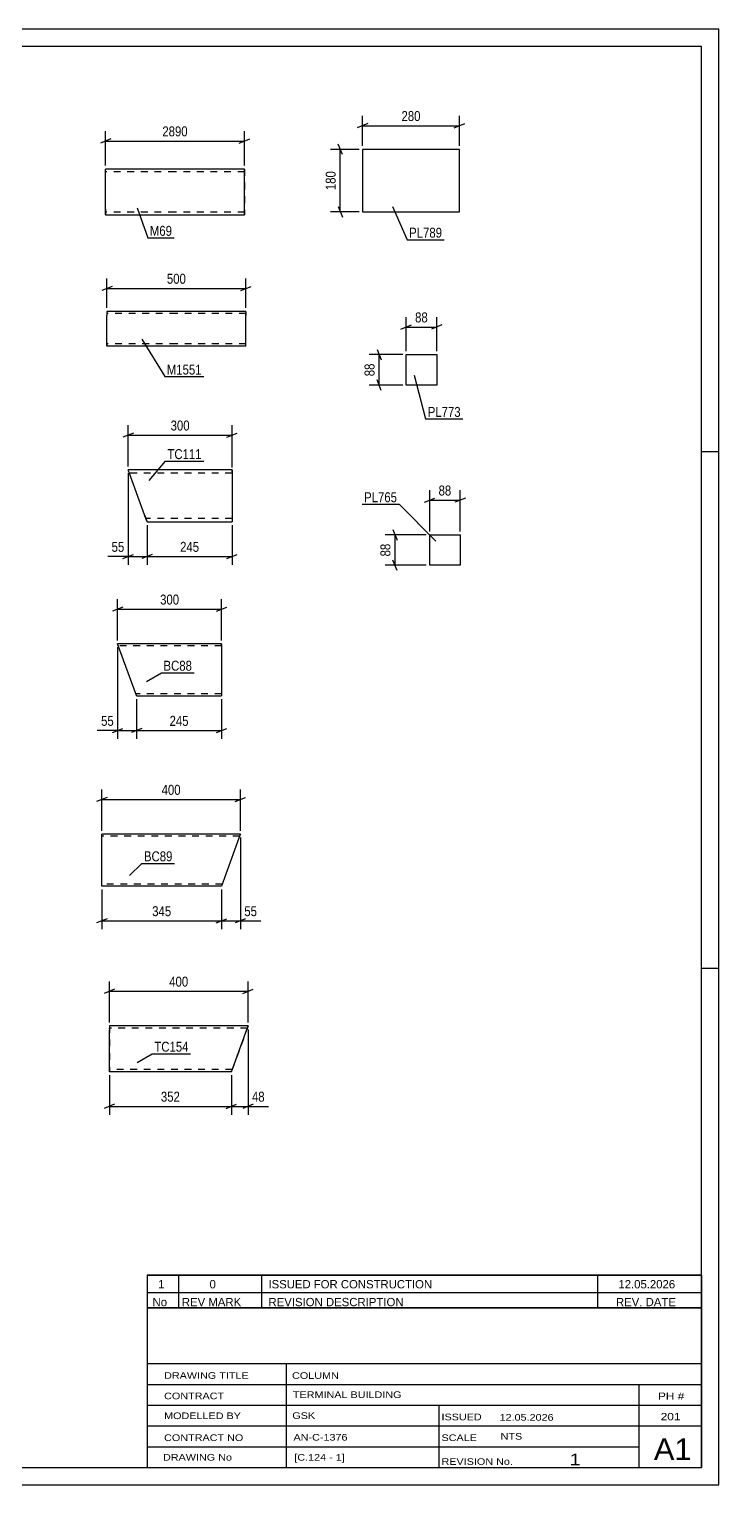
# Model space of a CAD drawing. Header units: millimetres. Extents: x 0 to 594, y 0 to 420.
# Drawn here: x 394.9 to 594, y 0 to 420 of the extents above; entities that cross this region are included whole.
import ezdxf

# ---------------------------------------------------------------- set-up
doc = ezdxf.new("R2010")
doc.units = ezdxf.units.MM
doc.linetypes.add('DXK_LINE_DOT2', pattern=[3.9198, 1.9599, -1.9599])
doc.styles.add('Arial Narrow', font='ARIALN.TTF', dxfattribs={"height": 0.2})

# ---------------------------------------------------------------- blocks, each defined once
blk = doc.blocks.new('Unknown-708355652-1130')
at = {"color": 5, "linetype": 'Continuous'}
for p, q in [((594, 420), (0, 420)), ((594, 0), (594, 420)), ((589, 415), (5, 415)), ((589, 5), (589, 415)), ((594, 298), (589, 298)), ((594, 149), (589, 149)), ((5, 5), (589, 5)), ((0, 0), (594, 0))]:
    blk.add_line(p, q, dxfattribs=at)
blk = doc.blocks.new('Part-708355652-8672 - 8671')
at = {"color": 2, "linetype": 'Continuous'}
for p, q in [((503.75, 317.28), (503.75, 326.08)), ((503.75, 326.08), (512.55, 326.08)), ((512.55, 326.08), (512.55, 317.28)), ((512.55, 317.28), (503.75, 317.28))]:
    blk.add_line(p, q, dxfattribs=at)
blk = doc.blocks.new('Part-708355652-8680 - 8679')
at = {"color": 2, "linetype": 'Continuous'}
for p, q in [((491.14, 385.28), (491.14, 367.28)), ((519.14, 385.28), (491.14, 385.28)), ((519.14, 367.28), (519.14, 385.28)), ((491.14, 367.28), (519.14, 367.28))]:
    blk.add_line(p, q, dxfattribs=at)
blk = doc.blocks.new('Part-708355652-12740 - 12739')
at = {"color": 2, "linetype": 'Continuous'}
for p, q in [((428.24, 279.85), (423.51, 292.85)), ((453.51, 292.85), (423.51, 292.85)), ((453.51, 292.85), (453.51, 277.85)), ((428.24, 279.85), (428.97, 277.85)), ((428.97, 277.85), (453.51, 277.85))]:
    blk.add_line(p, q, dxfattribs=at)
at = {"color": 7, "linetype": 'DXK_LINE_DOT2'}
for p, q in [((453.51, 291.85), (423.87, 291.85)), ((453.51, 292.26), (453.51, 292.85)), ((428.91, 278), (428.24, 279.85)), ((453.51, 278.85), (428.6, 278.85))]:
    blk.add_line(p, q, dxfattribs=at)
blk = doc.blocks.new('Part-708355652-12792 - 12791')
at = {"color": 2, "linetype": 'Continuous'}
for p, q in [((455.91, 187.74), (415.91, 187.74)), ((415.91, 173.94), (415.91, 187.74)), ((455.47, 186.54), (450.45, 172.74)), ((455.78, 187.39), (455.47, 186.54)), ((455.88, 187.65), (455.78, 187.39)), ((455.91, 187.74), (455.88, 187.65)), ((415.91, 172.83), (415.91, 173.94)), ((415.91, 172.74), (415.91, 172.83)), ((450.45, 172.74), (415.91, 172.74))]:
    blk.add_line(p, q, dxfattribs=at)
at = {"color": 7, "linetype": 'DXK_LINE_DOT2'}
for p, q in [((455.69, 187.14), (415.91, 187.14)), ((455.91, 187.74), (455.78, 187.39)), ((415.91, 173.09), (415.91, 173.94)), ((450.67, 173.34), (415.91, 173.34))]:
    blk.add_line(p, q, dxfattribs=at)
blk = doc.blocks.new('Part-708355652-12800 - 12799')
at = {"color": 2, "linetype": 'Continuous'}
for p, q in [((418.11, 132.41), (418.11, 132.41)), ((418.11, 132.41), (418.11, 131.21)), ((458.11, 132.41), (418.11, 132.41)), ((418.11, 119.21), (418.11, 131.21)), ((453.3, 119.21), (458.11, 132.41)), ((418.11, 119.21), (418.11, 119.21)), ((453.3, 119.21), (418.11, 119.21))]:
    blk.add_line(p, q, dxfattribs=at)
at = {"color": 7, "linetype": 'DXK_LINE_DOT2'}
for p, q in [((418.11, 132.41), (418.11, 119.21)), ((418.11, 131.81), (418.11, 131.81)), ((457.89, 131.81), (418.11, 131.81)), ((418.11, 131.77), (418.11, 131.81)), ((418.11, 131.67), (418.11, 131.77)), ((418.11, 131.64), (418.11, 131.67)), ((418.11, 131.44), (418.11, 131.64)), ((458.11, 132.41), (453.3, 119.21)), ((458.11, 132.41), (458.11, 132.41)), ((418.11, 119.86), (418.11, 119.95)), ((418.11, 119.81), (418.11, 119.81)), ((453.52, 119.81), (418.11, 119.81)), ((453.3, 119.21), (453.3, 119.21))]:
    blk.add_line(p, q, dxfattribs=at)
blk = doc.blocks.new('Part-708355652-8423 - 8422')
at = {"color": 2, "linetype": 'Continuous'}
for p, q in [((436.98, 379.62), (416.98, 379.62)), ((416.98, 368.02), (416.98, 379.62)), ((457.08, 379.62), (437.08, 379.62)), ((457.08, 366.42), (457.08, 379.62)), ((416.98, 368.02), (416.98, 366.42)), ((416.98, 366.42), (436.98, 366.42)), ((437.08, 366.42), (457.08, 366.42))]:
    blk.add_line(p, q, dxfattribs=at)
at = {"color": 7, "linetype": 'DXK_LINE_DOT2'}
for p, q in [((436.98, 378.82), (416.98, 378.82)), ((457.08, 378.82), (437.08, 378.82)), ((457.08, 379.62), (457.08, 379.62)), ((457.08, 379.62), (457.08, 366.42)), ((416.98, 366.54), (416.98, 368.02)), ((416.98, 367.22), (416.98, 367.28)), ((436.98, 367.22), (416.98, 367.22)), ((457.08, 367.22), (437.08, 367.22))]:
    blk.add_line(p, q, dxfattribs=at)
blk = doc.blocks.new('Part-708355652-8657 - 8656')
at = {"color": 2, "linetype": 'Continuous'}
for p, q in [((510.53, 265.3), (510.53, 274.1)), ((510.53, 274.1), (519.33, 274.1)), ((519.33, 274.1), (519.33, 265.3)), ((519.33, 265.3), (510.53, 265.3))]:
    blk.add_line(p, q, dxfattribs=at)
blk = doc.blocks.new('Part-708355652-8665 - 8664')
at = {"color": 2, "linetype": 'Continuous'}
for p, q in [((417.38, 338.57), (417.38, 337.37)), ((437.38, 338.57), (417.38, 338.57)), ((417.38, 329.31), (417.38, 337.37)), ((457.48, 338.57), (437.48, 338.57)), ((457.48, 338.57), (457.48, 338.47)), ((457.48, 338.47), (457.48, 337.37)), ((457.48, 328.57), (457.48, 337.37)), ((417.38, 328.66), (417.38, 329.31)), ((417.38, 328.57), (417.38, 328.66)), ((437.38, 328.57), (417.38, 328.57)), ((457.48, 328.57), (437.48, 328.57))]:
    blk.add_line(p, q, dxfattribs=at)
at = {"color": 7, "linetype": 'DXK_LINE_DOT2'}
for p, q in [((437.38, 337.97), (417.38, 337.97)), ((457.48, 337.97), (437.48, 337.97)), ((457.48, 338.57), (457.48, 338.57)), ((457.48, 337.37), (457.48, 338.21)), ((417.38, 329.31), (417.38, 328.92)), ((417.38, 329.17), (417.38, 329.21)), ((437.38, 329.17), (417.38, 329.17)), ((417.38, 328.57), (417.38, 328.57)), ((457.48, 329.17), (437.48, 329.17)), ((457.48, 329.17), (457.48, 329.21))]:
    blk.add_line(p, q, dxfattribs=at)
blk = doc.blocks.new('Part-708355652-12756 - 12755')
at = {"color": 2, "linetype": 'Continuous'}
for p, q in [((425.9, 227.73), (420.47, 242.64)), ((450.47, 242.64), (420.47, 242.64)), ((450.47, 242.64), (450.47, 242.55)), ((450.47, 242.55), (450.47, 227.64)), ((425.93, 227.64), (425.9, 227.73)), ((425.93, 227.64), (450.47, 227.64))]:
    blk.add_line(p, q, dxfattribs=at)
at = {"color": 7, "linetype": 'DXK_LINE_DOT2'}
for p, q in [((450.47, 242.04), (420.69, 242.04)), ((450.47, 242.29), (450.47, 242.64)), ((450.47, 228.24), (425.71, 228.24))]:
    blk.add_line(p, q, dxfattribs=at)
blk = doc.blocks.new('StraightDimension-708355652-9409 - 8671')
at = {"color": 7, "linetype": 'Continuous'}
for p, q in [((502.75, 326.08), (493.1, 326.08)), ((495.35, 327.58), (496.55, 324.58)), ((495.95, 317.28), (495.95, 326.08)), ((502.75, 317.28), (493.1, 317.28)), ((496.55, 315.78), (495.35, 318.78))]:
    blk.add_line(p, q, dxfattribs=at)
at = {"color": 0}
blk.add_wipeout([(495.2, 324.11), (491, 324.11), (491, 319.25), (495.2, 319.25)], dxfattribs=at)
at = {"color": 3, "style": 'Arial Narrow'}
blk.add_text('88', height=2.863, rotation=90.0002, dxfattribs=at).set_placement((494.6, 319.85))
blk = doc.blocks.new('StraightDimension-708355652-9413 - 8671')
at = {"color": 7, "linetype": 'Continuous'}
for p, q in [((503.75, 327.08), (503.75, 336.89)), ((512.55, 327.08), (512.55, 336.89)), ((502.25, 333.44), (505.25, 334.64)), ((503.75, 334.04), (512.55, 334.04)), ((514.05, 334.64), (511.05, 333.44))]:
    blk.add_line(p, q, dxfattribs=at)
at = {"color": 0}
blk.add_wipeout([(510.58, 334.79), (510.58, 338.99), (505.72, 338.99), (505.72, 334.79)], dxfattribs=at)
at = {"color": 3, "style": 'Arial Narrow'}
blk.add_text('88', height=2.863, dxfattribs=at).set_placement((506.32, 335.39))
blk = doc.blocks.new('StraightDimension-708355652-9417 - 8679')
at = {"color": 7, "linetype": 'Continuous'}
for p, q in [((485.33, 383.78), (484.13, 386.78)), ((490.14, 385.28), (481.88, 385.28)), ((484.73, 367.28), (484.73, 385.28)), ((490.14, 367.28), (481.88, 367.28)), ((484.13, 368.78), (485.33, 365.78))]:
    blk.add_line(p, q, dxfattribs=at)
at = {"color": 0}
blk.add_wipeout([(483.98, 379.62), (479.78, 379.62), (479.78, 372.94), (483.98, 372.94)], dxfattribs=at)
at = {"color": 3, "style": 'Arial Narrow'}
blk.add_text('180', height=2.863, rotation=90.0002, dxfattribs=at).set_placement((483.38, 373.54))
blk = doc.blocks.new('StraightDimension-708355652-9421 - 8679')
at = {"color": 7, "linetype": 'Continuous'}
for p, q in [((491.14, 386.28), (491.14, 394.98)), ((519.14, 386.28), (519.14, 394.98)), ((492.64, 392.73), (489.64, 391.53)), ((491.14, 392.13), (519.14, 392.13)), ((517.64, 391.53), (520.64, 392.73))]:
    blk.add_line(p, q, dxfattribs=at)
at = {"color": 0}
blk.add_wipeout([(508.48, 392.88), (508.48, 397.08), (501.8, 397.08), (501.8, 392.88)], dxfattribs=at)
at = {"color": 3, "style": 'Arial Narrow'}
blk.add_text('280', height=2.863, dxfattribs=at).set_placement((502.4, 393.48))
blk = doc.blocks.new('StraightDimension-708355652-12881 - 12739')
at = {"color": 7, "linetype": 'Continuous'}
for p, q in [((425.01, 303.45), (422.01, 302.25)), ((423.51, 293.85), (423.51, 305.7)), ((423.51, 302.85), (453.51, 302.85)), ((452.01, 302.25), (455.01, 303.45)), ((453.51, 293.56), (453.51, 305.7))]:
    blk.add_line(p, q, dxfattribs=at)
at = {"color": 0}
blk.add_wipeout([(441.85, 303.6), (441.85, 307.8), (435.17, 307.8), (435.17, 303.6)], dxfattribs=at)
at = {"color": 3, "style": 'Arial Narrow'}
blk.add_text('300', height=2.863, dxfattribs=at).set_placement((435.77, 304.2))
blk = doc.blocks.new('StraightDimension-708355652-12845 - 12739')
at = {"color": 7, "linetype": 'Continuous'}
for p, q in [((423.51, 291.85), (423.51, 265.45)), ((428.97, 276.85), (428.97, 265.45)), ((422.01, 267.25), (425.01, 268.45)), ((423.51, 267.85), (428.97, 267.85)), ((430.47, 268.45), (427.47, 267.25))]:
    blk.add_line(p, q, dxfattribs=at)
at = {"color": 0}
blk.add_wipeout([(422.98, 268.6), (422.98, 272.8), (418.13, 272.8), (418.13, 268.6)], dxfattribs=at)
at = {"color": 7, "linetype": 'Continuous'}
blk.add_line((423.51, 267.85), (417.6, 267.85), dxfattribs=at)
blk.add_line((423.51, 267.85), (417.6, 267.85), dxfattribs=at)
at = {"color": 3, "style": 'Arial Narrow'}
blk.add_text('55', height=2.863, dxfattribs=at).set_placement((418.73, 269.2))
blk = doc.blocks.new('StraightDimension-708355652-12844 - 12739')
at = {"color": 7, "linetype": 'Continuous'}
for p, q in [((428.97, 276.85), (428.97, 265.45)), ((453.51, 276.85), (453.51, 265.45)), ((430.47, 268.45), (427.47, 267.25)), ((428.97, 267.85), (453.51, 267.85)), ((452.01, 267.25), (455.01, 268.45))]:
    blk.add_line(p, q, dxfattribs=at)
at = {"color": 0}
blk.add_wipeout([(444.58, 268.6), (444.58, 272.8), (437.9, 272.8), (437.9, 268.6)], dxfattribs=at)
at = {"color": 3, "style": 'Arial Narrow'}
blk.add_text('245', height=2.863, dxfattribs=at).set_placement((438.5, 269.2))
blk = doc.blocks.new('StraightDimension-708355652-13162 - 12791')
at = {"color": 7, "linetype": 'Continuous'}
for p, q in [((415.91, 171.74), (415.91, 160.34)), ((450.45, 171.74), (450.45, 160.34)), ((417.41, 163.34), (414.41, 162.14)), ((415.91, 162.74), (450.45, 162.74)), ((448.95, 162.14), (451.95, 163.34))]:
    blk.add_line(p, q, dxfattribs=at)
at = {"color": 0}
blk.add_wipeout([(436.52, 163.49), (436.52, 167.69), (429.84, 167.69), (429.84, 163.49)], dxfattribs=at)
at = {"color": 3, "style": 'Arial Narrow'}
blk.add_text('345', height=2.863, dxfattribs=at).set_placement((430.44, 164.09))
blk = doc.blocks.new('StraightDimension-708355652-13161 - 12791')
at = {"color": 7, "linetype": 'Continuous'}
for p, q in [((455.91, 186.74), (455.91, 160.34)), ((450.45, 171.74), (450.45, 160.34)), ((448.95, 162.14), (451.95, 163.34)), ((450.45, 162.74), (455.91, 162.74)), ((457.41, 163.34), (454.41, 162.14))]:
    blk.add_line(p, q, dxfattribs=at)
at = {"color": 0}
blk.add_wipeout([(461.29, 163.49), (461.29, 167.69), (456.43, 167.69), (456.43, 163.49)], dxfattribs=at)
at = {"color": 7, "linetype": 'Continuous'}
blk.add_line((455.91, 162.74), (461.82, 162.74), dxfattribs=at)
blk.add_line((455.91, 162.74), (461.82, 162.74), dxfattribs=at)
at = {"color": 3, "style": 'Arial Narrow'}
blk.add_text('55', height=2.863, dxfattribs=at).set_placement((457.03, 164.09))
blk = doc.blocks.new('StraightDimension-708355652-13150 - 12791')
at = {"color": 7, "linetype": 'Continuous'}
for p, q in [((417.41, 198.34), (414.41, 197.14)), ((415.91, 188.74), (415.91, 200.59)), ((415.91, 197.74), (455.91, 197.74)), ((454.41, 197.14), (457.41, 198.34)), ((455.91, 188.74), (455.91, 200.59))]:
    blk.add_line(p, q, dxfattribs=at)
at = {"color": 0}
blk.add_wipeout([(439.25, 198.49), (439.25, 202.69), (432.57, 202.69), (432.57, 198.49)], dxfattribs=at)
at = {"color": 3, "style": 'Arial Narrow'}
blk.add_text('400', height=2.863, dxfattribs=at).set_placement((433.17, 199.09))
blk = doc.blocks.new('StraightDimension-708355652-13200 - 12799')
at = {"color": 7, "linetype": 'Continuous'}
for p, q in [((458.11, 131.41), (458.11, 106.81)), ((453.3, 118.21), (453.3, 106.81)), ((451.8, 108.61), (454.8, 109.81)), ((453.3, 109.21), (458.11, 109.21)), ((459.61, 109.81), (456.61, 108.61))]:
    blk.add_line(p, q, dxfattribs=at)
at = {"color": 0}
blk.add_wipeout([(463.49, 109.96), (463.49, 114.16), (458.63, 114.16), (458.63, 109.96)], dxfattribs=at)
at = {"color": 7, "linetype": 'Continuous'}
blk.add_line((458.11, 109.21), (464.01, 109.21), dxfattribs=at)
blk.add_line((458.11, 109.21), (464.01, 109.21), dxfattribs=at)
at = {"color": 3, "style": 'Arial Narrow'}
blk.add_text('48', height=2.863, dxfattribs=at).set_placement((459.23, 110.56))
blk = doc.blocks.new('StraightDimension-708355652-13186 - 12799')
at = {"color": 7, "linetype": 'Continuous'}
for p, q in [((419.61, 143.01), (416.61, 141.81)), ((418.11, 133.41), (418.11, 145.26)), ((456.61, 141.81), (459.61, 143.01)), ((458.11, 133.41), (458.11, 145.26)), ((418.11, 142.41), (458.11, 142.41))]:
    blk.add_line(p, q, dxfattribs=at)
at = {"color": 0}
blk.add_wipeout([(441.45, 143.16), (441.45, 147.36), (434.76, 147.36), (434.76, 143.16)], dxfattribs=at)
at = {"color": 3, "style": 'Arial Narrow'}
blk.add_text('400', height=2.863, dxfattribs=at).set_placement((435.36, 143.76))
blk = doc.blocks.new('StraightDimension-708355652-13201 - 12799')
at = {"color": 7, "linetype": 'Continuous'}
for p, q in [((418.11, 118.21), (418.11, 106.81)), ((453.3, 118.21), (453.3, 106.81)), ((419.61, 109.81), (416.61, 108.61)), ((418.11, 109.21), (453.3, 109.21)), ((451.8, 108.61), (454.8, 109.81))]:
    blk.add_line(p, q, dxfattribs=at)
at = {"color": 0}
blk.add_wipeout([(439.05, 109.96), (439.05, 114.16), (432.36, 114.16), (432.36, 109.96)], dxfattribs=at)
at = {"color": 3, "style": 'Arial Narrow'}
blk.add_text('352', height=2.863, dxfattribs=at).set_placement((432.96, 110.56))
blk = doc.blocks.new('StraightDimension-708355652-8852 - 8422')
at = {"color": 7, "linetype": 'Continuous'}
for p, q in [((418.48, 388.32), (415.48, 387.12)), ((416.98, 380.62), (416.98, 390.57)), ((416.98, 387.72), (457.08, 387.72)), ((455.58, 387.12), (458.58, 388.32)), ((457.08, 380.62), (457.08, 390.57))]:
    blk.add_line(p, q, dxfattribs=at)
at = {"color": 0}
blk.add_wipeout([(441.28, 388.47), (441.28, 392.67), (432.77, 392.67), (432.77, 388.47)], dxfattribs=at)
at = {"color": 3, "style": 'Arial Narrow'}
blk.add_text('2890', height=2.863, dxfattribs=at).set_placement((433.37, 389.07))
blk = doc.blocks.new('StraightDimension-708355652-9397 - 8656')
at = {"color": 7, "linetype": 'Continuous'}
for p, q in [((509.53, 274.1), (497.68, 274.1)), ((499.93, 275.6), (501.13, 272.6)), ((500.53, 265.3), (500.53, 274.1)), ((509.53, 265.3), (497.68, 265.3)), ((501.13, 263.8), (499.93, 266.8))]:
    blk.add_line(p, q, dxfattribs=at)
at = {"color": 0}
blk.add_wipeout([(499.78, 272.12), (495.58, 272.12), (495.58, 267.27), (499.78, 267.27)], dxfattribs=at)
at = {"color": 3, "style": 'Arial Narrow'}
blk.add_text('88', height=2.863, rotation=90.0002, dxfattribs=at).set_placement((499.18, 267.87))
blk = doc.blocks.new('StraightDimension-708355652-9401 - 8656')
at = {"color": 7, "linetype": 'Continuous'}
for p, q in [((510.53, 275.1), (510.53, 286.95)), ((519.33, 275.1), (519.33, 286.95)), ((509.03, 283.5), (512.03, 284.7)), ((510.53, 284.1), (519.33, 284.1)), ((520.83, 284.7), (517.83, 283.5))]:
    blk.add_line(p, q, dxfattribs=at)
at = {"color": 0}
blk.add_wipeout([(517.36, 284.85), (517.36, 289.05), (512.5, 289.05), (512.5, 284.85)], dxfattribs=at)
at = {"color": 3, "style": 'Arial Narrow'}
blk.add_text('88', height=2.863, dxfattribs=at).set_placement((513.1, 285.45))
blk = doc.blocks.new('StraightDimension-708355652-9405 - 8664')
at = {"color": 7, "linetype": 'Continuous'}
for p, q in [((418.88, 345.79), (415.88, 344.59)), ((417.38, 339.57), (417.38, 348.04)), ((417.38, 345.19), (457.48, 345.19)), ((455.98, 344.59), (458.98, 345.79)), ((457.48, 339.57), (457.48, 348.04))]:
    blk.add_line(p, q, dxfattribs=at)
at = {"color": 0}
blk.add_wipeout([(440.78, 345.94), (440.78, 350.14), (434.09, 350.14), (434.09, 345.94)], dxfattribs=at)
at = {"color": 3, "style": 'Arial Narrow'}
blk.add_text('500', height=2.863, dxfattribs=at).set_placement((434.69, 346.54))
blk = doc.blocks.new('StraightDimension-708355652-12892 - 12755')
at = {"color": 7, "linetype": 'Continuous'}
for p, q in [((421.97, 253.24), (418.97, 252.04)), ((420.47, 243.64), (420.47, 255.49)), ((420.47, 252.64), (450.47, 252.64)), ((448.97, 252.04), (451.97, 253.24)), ((450.47, 243.59), (450.47, 255.49))]:
    blk.add_line(p, q, dxfattribs=at)
at = {"color": 0}
blk.add_wipeout([(438.81, 253.39), (438.81, 257.59), (432.13, 257.59), (432.13, 253.39)], dxfattribs=at)
at = {"color": 3, "style": 'Arial Narrow'}
blk.add_text('300', height=2.863, dxfattribs=at).set_placement((432.73, 253.99))
blk = doc.blocks.new('StraightDimension-708355652-12903 - 12755')
at = {"color": 7, "linetype": 'Continuous'}
for p, q in [((425.93, 226.64), (425.93, 215.24)), ((450.47, 226.64), (450.47, 215.24)), ((427.43, 218.24), (424.43, 217.04)), ((425.93, 217.64), (450.47, 217.64)), ((448.97, 217.04), (451.97, 218.24))]:
    blk.add_line(p, q, dxfattribs=at)
at = {"color": 0}
blk.add_wipeout([(441.54, 218.39), (441.54, 222.59), (434.86, 222.59), (434.86, 218.39)], dxfattribs=at)
at = {"color": 3, "style": 'Arial Narrow'}
blk.add_text('245', height=2.863, dxfattribs=at).set_placement((435.46, 218.99))
blk = doc.blocks.new('StraightDimension-708355652-12904 - 12755')
at = {"color": 7, "linetype": 'Continuous'}
for p, q in [((420.47, 241.64), (420.47, 215.24)), ((425.93, 226.64), (425.93, 215.24)), ((418.97, 217.04), (421.97, 218.24)), ((420.47, 217.64), (425.93, 217.64)), ((427.43, 218.24), (424.43, 217.04))]:
    blk.add_line(p, q, dxfattribs=at)
at = {"color": 0}
blk.add_wipeout([(419.95, 218.39), (419.95, 222.59), (415.09, 222.59), (415.09, 218.39)], dxfattribs=at)
at = {"color": 7, "linetype": 'Continuous'}
blk.add_line((420.47, 217.64), (414.57, 217.64), dxfattribs=at)
blk.add_line((420.47, 217.64), (414.57, 217.64), dxfattribs=at)
at = {"color": 3, "style": 'Arial Narrow'}
blk.add_text('55', height=2.863, dxfattribs=at).set_placement((415.69, 218.99))
blk = doc.blocks.new('Unknown-708355652-14050')
at = {"color": 7, "linetype": 'Continuous'}
for p, q in [((429, 51.05), (429, 5)), ((429, 51.05), (589, 51.05)), ((589, 51), (589, 5)), ((429, 35), (589, 35)), ((469.14, 35), (469.14, 5)), ((429, 29), (589, 29)), ((571, 5.05), (571, 29.05)), ((429, 23), (589, 23)), ((513.14, 23), (513.14, 5)), ((429, 17), (589, 17)), ((429, 11), (571, 11)), ((429, 5), (589, 5))]:
    blk.add_line(p, q, dxfattribs=at)
at = {"color": 7, "style": 'Arial Narrow'}
for s, height, width, p in [('DRAWING TITLE', 1.9089, 1.425378, (433.88, 30.61)), ('COLUMN', 1.909, 1.425378, (470.81, 30.59)), ('CONTRACT', 1.909, 1.425378, (433.88, 24.71)), ('TERMINAL BUILDING', 1.9089, 1.425378, (471.06, 25.07)), ('MODELLED BY', 1.9089, 1.425378, (433.88, 18.98)), ('GSK', 1.909, 1.425378, (470.88, 19.04)), ('ISSUED', 1.909, 1.425378, (513.94, 18.64)), ('12.05.2026', 1.909, 1.425378, (530.69, 18.52)), ('CONTRACT NO', 1.9089, 1.425378, (433.88, 12.66)), ('AN-C-1376', 1.909, 1.425378, (471.23, 12.78)), ('SCALE', 1.909, 1.425378, (513.94, 12.65)), ('A1', 6.204, 1.25, (575.24, 7.2)), ('DRAWING No', 1.909, 1.425378, (433.56, 7)), ('[C.124 - 1]', 1.9089, 1.425378, (471.46, 6.99)), ('1', 3.34, 1.5, (550.91, 5.68)), ('REVISION No.', 1.9089, 1.425378, (513.94, 5.77))]:
    blk.add_text(s, height=height, dxfattribs=dict(at, width=width)).set_placement(p)
at = {"color": 7, "linetype": 'Continuous', "style": 'Arial Narrow'}
for s, height, width, p in [('PH #', 2.1, 1.42538, (576.4, 24.55)), ('201', 2.1, 1.42538, (577.19, 18.65)), ('NTS', 1.909, 1.425378, (531, 13.05))]:
    blk.add_text(s, height=height, dxfattribs=dict(at, width=width)).set_placement(p)
blk = doc.blocks.new('Unknown-708355652-14051')
at = {"color": 7, "linetype": 'Continuous'}
for p, q in [((429, 60.55), (589, 60.55)), ((589, 60.55), (429, 60.55)), ((429, 60.55), (429, 55.55)), ((438, 60.55), (438, 55.55)), ((462, 60.55), (462, 55.55)), ((559, 60.55), (559, 55.55)), ((589, 60.55), (589, 55.55)), ((429, 55.55), (589, 55.55)), ((429, 55.55), (429, 51.05)), ((429, 55.55), (589, 55.55)), ((438, 55.55), (438, 51.05)), ((462, 55.55), (462, 51.05)), ((559, 55.55), (559, 51.05)), ((589, 55.55), (589, 51.05)), ((589, 51.05), (429, 51.05))]:
    blk.add_line(p, q, dxfattribs=at)
at = {"color": 7, "linetype": 'Continuous', "style": 'Arial Narrow'}
for s, height, width, p in [('1', 2.39, 1.196471, (432.16, 56.7)), ('0', 2.39, 1.196471, (447, 56.7)), ('ISSUED FOR CONSTRUCTION', 2.3861, 1.196471, (464, 56.7)), ('12.05.2026', 2.386, 1.196471, (565, 56.7)), ('No', 2.386, 1.2, (430.54, 51.55)), ('REV MARK', 2.386, 1.2, (439, 51.55)), ('REVISION DESCRIPTION', 2.3861, 1.2, (464, 51.55)), ('REV. DATE', 2.386, 1.2, (564.28, 51.55))]:
    blk.add_text(s, height=height, dxfattribs=dict(at, width=width)).set_placement(p)
blk = doc.blocks.new('Mark-708355652-9580 - 8671')
at = {"color": 0}
blk.add_wipeout([(519.47, 308.13), (519.47, 311.13), (509.97, 311.13), (509.97, 308.13)], dxfattribs=at)
blk.add_wipeout([(519.47, 308.13), (519.47, 311.13), (509.97, 311.13), (509.97, 308.13)], dxfattribs=at)
at = {"color": 30, "linetype": 'Continuous'}
for p, q in [((506.1, 320.2), (509.37, 307.53)), ((509.37, 307.53), (520.07, 307.53))]:
    blk.add_line(p, q, dxfattribs=at)
at = {"color": 3, "style": 'Arial Narrow'}
blk.add_text('PL773', height=2.863, dxfattribs=at).set_placement((509.97, 308.13))
blk = doc.blocks.new('Mark-708355652-9583 - 8679')
at = {"color": 0}
blk.add_wipeout([(514.1, 359.84), (514.1, 362.84), (504.6, 362.84), (504.6, 359.84)], dxfattribs=at)
blk.add_wipeout([(514.1, 359.84), (514.1, 362.84), (504.6, 362.84), (504.6, 359.84)], dxfattribs=at)
at = {"color": 30, "linetype": 'Continuous'}
for p, q in [((499.84, 368.81), (504, 359.24)), ((504, 359.24), (514.7, 359.24))]:
    blk.add_line(p, q, dxfattribs=at)
at = {"color": 3, "style": 'Arial Narrow'}
blk.add_text('PL789', height=2.863, dxfattribs=at).set_placement((504.6, 359.84))
blk = doc.blocks.new('Mark-708355652-12820 - 12739')
at = {"color": 0}
blk.add_wipeout([(444.72, 295.95), (444.72, 298.95), (434.86, 298.95), (434.86, 295.95)], dxfattribs=at)
blk.add_wipeout([(444.72, 295.95), (444.72, 298.95), (434.86, 298.95), (434.86, 295.95)], dxfattribs=at)
at = {"color": 30, "linetype": 'Continuous'}
for p, q in [((429.54, 289.82), (434.26, 295.35)), ((434.26, 295.35), (445.32, 295.35))]:
    blk.add_line(p, q, dxfattribs=at)
at = {"color": 3, "style": 'Arial Narrow'}
blk.add_text('TC111', height=2.863, dxfattribs=at).set_placement((434.86, 295.95))
blk = doc.blocks.new('Mark-708355652-12826 - 12791')
at = {"color": 0}
blk.add_wipeout([(436.29, 179.91), (436.29, 182.91), (428.07, 182.91), (428.07, 179.91)], dxfattribs=at)
blk.add_wipeout([(436.29, 179.91), (436.29, 182.91), (428.07, 182.91), (428.07, 179.91)], dxfattribs=at)
at = {"color": 30, "linetype": 'Continuous'}
for p, q in [((423.94, 175.77), (427.47, 179.31)), ((427.47, 179.31), (436.89, 179.31))]:
    blk.add_line(p, q, dxfattribs=at)
at = {"color": 3, "style": 'Arial Narrow'}
blk.add_text('BC89', height=2.863, dxfattribs=at).set_placement((428.07, 179.91))
blk = doc.blocks.new('Mark-708355652-12823 - 12799')
at = {"color": 0}
blk.add_wipeout([(440.93, 124.98), (440.93, 127.98), (431.07, 127.98), (431.07, 124.98)], dxfattribs=at)
blk.add_wipeout([(440.93, 124.98), (440.93, 127.98), (431.07, 127.98), (431.07, 124.98)], dxfattribs=at)
at = {"color": 30, "linetype": 'Continuous'}
for p, q in [((426.14, 121.88), (430.47, 124.38)), ((430.47, 124.38), (441.53, 124.38))]:
    blk.add_line(p, q, dxfattribs=at)
at = {"color": 3, "style": 'Arial Narrow'}
blk.add_text('TC154', height=2.863, dxfattribs=at).set_placement((431.07, 124.98))
blk = doc.blocks.new('Mark-708355652-9461 - 8422')
at = {"color": 0}
blk.add_wipeout([(436.17, 360.37), (436.17, 363.37), (429.77, 363.37), (429.77, 360.37)], dxfattribs=at)
blk.add_wipeout([(436.17, 360.37), (436.17, 363.37), (429.77, 363.37), (429.77, 360.37)], dxfattribs=at)
at = {"color": 30, "linetype": 'Continuous'}
for p, q in [((426.13, 368.47), (429.17, 359.77)), ((429.17, 359.77), (436.77, 359.77))]:
    blk.add_line(p, q, dxfattribs=at)
at = {"color": 3, "style": 'Arial Narrow'}
blk.add_text('M69', height=2.863, dxfattribs=at).set_placement((429.77, 360.37))
blk = doc.blocks.new('Mark-708355652-9574 - 8656')
at = {"color": 0}
blk.add_wipeout([(501.11, 283.51), (501.11, 286.51), (491.61, 286.51), (491.61, 283.51)], dxfattribs=at)
blk.add_wipeout([(501.11, 283.51), (501.11, 286.51), (491.61, 286.51), (491.61, 283.51)], dxfattribs=at)
at = {"color": 30, "linetype": 'Continuous'}
for p in [(491.01, 282.91), (512.32, 272.31)]:
    blk.add_line(p, (501.71, 282.91), dxfattribs=at)
at = {"color": 3, "style": 'Arial Narrow'}
blk.add_text('PL765', height=2.863, dxfattribs=at).set_placement((491.61, 283.51))
blk = doc.blocks.new('Mark-708355652-9577 - 8664')
at = {"color": 0}
blk.add_wipeout([(444.72, 320.33), (444.72, 323.33), (434.67, 323.33), (434.67, 320.33)], dxfattribs=at)
blk.add_wipeout([(444.72, 320.33), (444.72, 323.33), (434.67, 323.33), (434.67, 320.33)], dxfattribs=at)
at = {"color": 30, "linetype": 'Continuous'}
for p, q in [((427.41, 330.59), (434.07, 319.73)), ((434.07, 319.73), (445.32, 319.73))]:
    blk.add_line(p, q, dxfattribs=at)
at = {"color": 3, "style": 'Arial Narrow'}
blk.add_text('M1551', height=2.863, dxfattribs=at).set_placement((434.67, 320.33))
blk = doc.blocks.new('Mark-708355652-12817 - 12755')
at = {"color": 0}
blk.add_wipeout([(441.93, 234.9), (441.93, 237.9), (433.71, 237.9), (433.71, 234.9)], dxfattribs=at)
blk.add_wipeout([(441.93, 234.9), (441.93, 237.9), (433.71, 237.9), (433.71, 234.9)], dxfattribs=at)
at = {"color": 30, "linetype": 'Continuous'}
for p, q in [((428.78, 231.8), (433.11, 234.3)), ((433.11, 234.3), (442.53, 234.3))]:
    blk.add_line(p, q, dxfattribs=at)
at = {"color": 3, "style": 'Arial Narrow'}
blk.add_text('BC88', height=2.863, dxfattribs=at).set_placement((433.71, 234.9))

msp = doc.modelspace()

# ---------------------------------------------------------------- block references
for name in ['Unknown-708355652-1130', 'Part-708355652-8680 - 8679', 'Part-708355652-8423 - 8422', 'Part-708355652-8665 - 8664', 'Part-708355652-8672 - 8671', 'Part-708355652-12740 - 12739', 'Part-708355652-8657 - 8656', 'Part-708355652-12756 - 12755', 'Part-708355652-12792 - 12791', 'Part-708355652-12800 - 12799', 'Unknown-708355652-14051', 'Unknown-708355652-14050']:
    msp.add_blockref(name, (0, 0))

# ---------------------------------------------------------------- next in the draw order: block references
for name in ['StraightDimension-708355652-8852 - 8422', 'StraightDimension-708355652-9417 - 8679', 'Mark-708355652-9461 - 8422', 'Mark-708355652-9583 - 8679', 'StraightDimension-708355652-9405 - 8664', 'Mark-708355652-9577 - 8664', 'StraightDimension-708355652-9409 - 8671', 'Mark-708355652-9580 - 8671', 'StraightDimension-708355652-12881 - 12739', 'StraightDimension-708355652-9397 - 8656', 'StraightDimension-708355652-12892 - 12755', 'StraightDimension-708355652-12903 - 12755', 'Mark-708355652-12826 - 12791', 'StraightDimension-708355652-13162 - 12791', 'StraightDimension-708355652-13200 - 12799', 'Mark-708355652-12823 - 12799']:
    msp.add_blockref(name, (0, 0))

# ---------------------------------------------------------------- next in the draw order: block references
for name in ['StraightDimension-708355652-9421 - 8679', 'StraightDimension-708355652-9413 - 8671', 'StraightDimension-708355652-12845 - 12739', 'StraightDimension-708355652-9401 - 8656', 'StraightDimension-708355652-12904 - 12755', 'StraightDimension-708355652-13161 - 12791', 'StraightDimension-708355652-13186 - 12799', 'StraightDimension-708355652-13201 - 12799']:
    msp.add_blockref(name, (0, 0))

# ---------------------------------------------------------------- next in the draw order: block references
for name in ['Mark-708355652-12820 - 12739', 'Mark-708355652-9574 - 8656', 'StraightDimension-708355652-12844 - 12739', 'Mark-708355652-12817 - 12755', 'StraightDimension-708355652-13150 - 12791']:
    msp.add_blockref(name, (0, 0))

doc.saveas('drawing.dxf')
